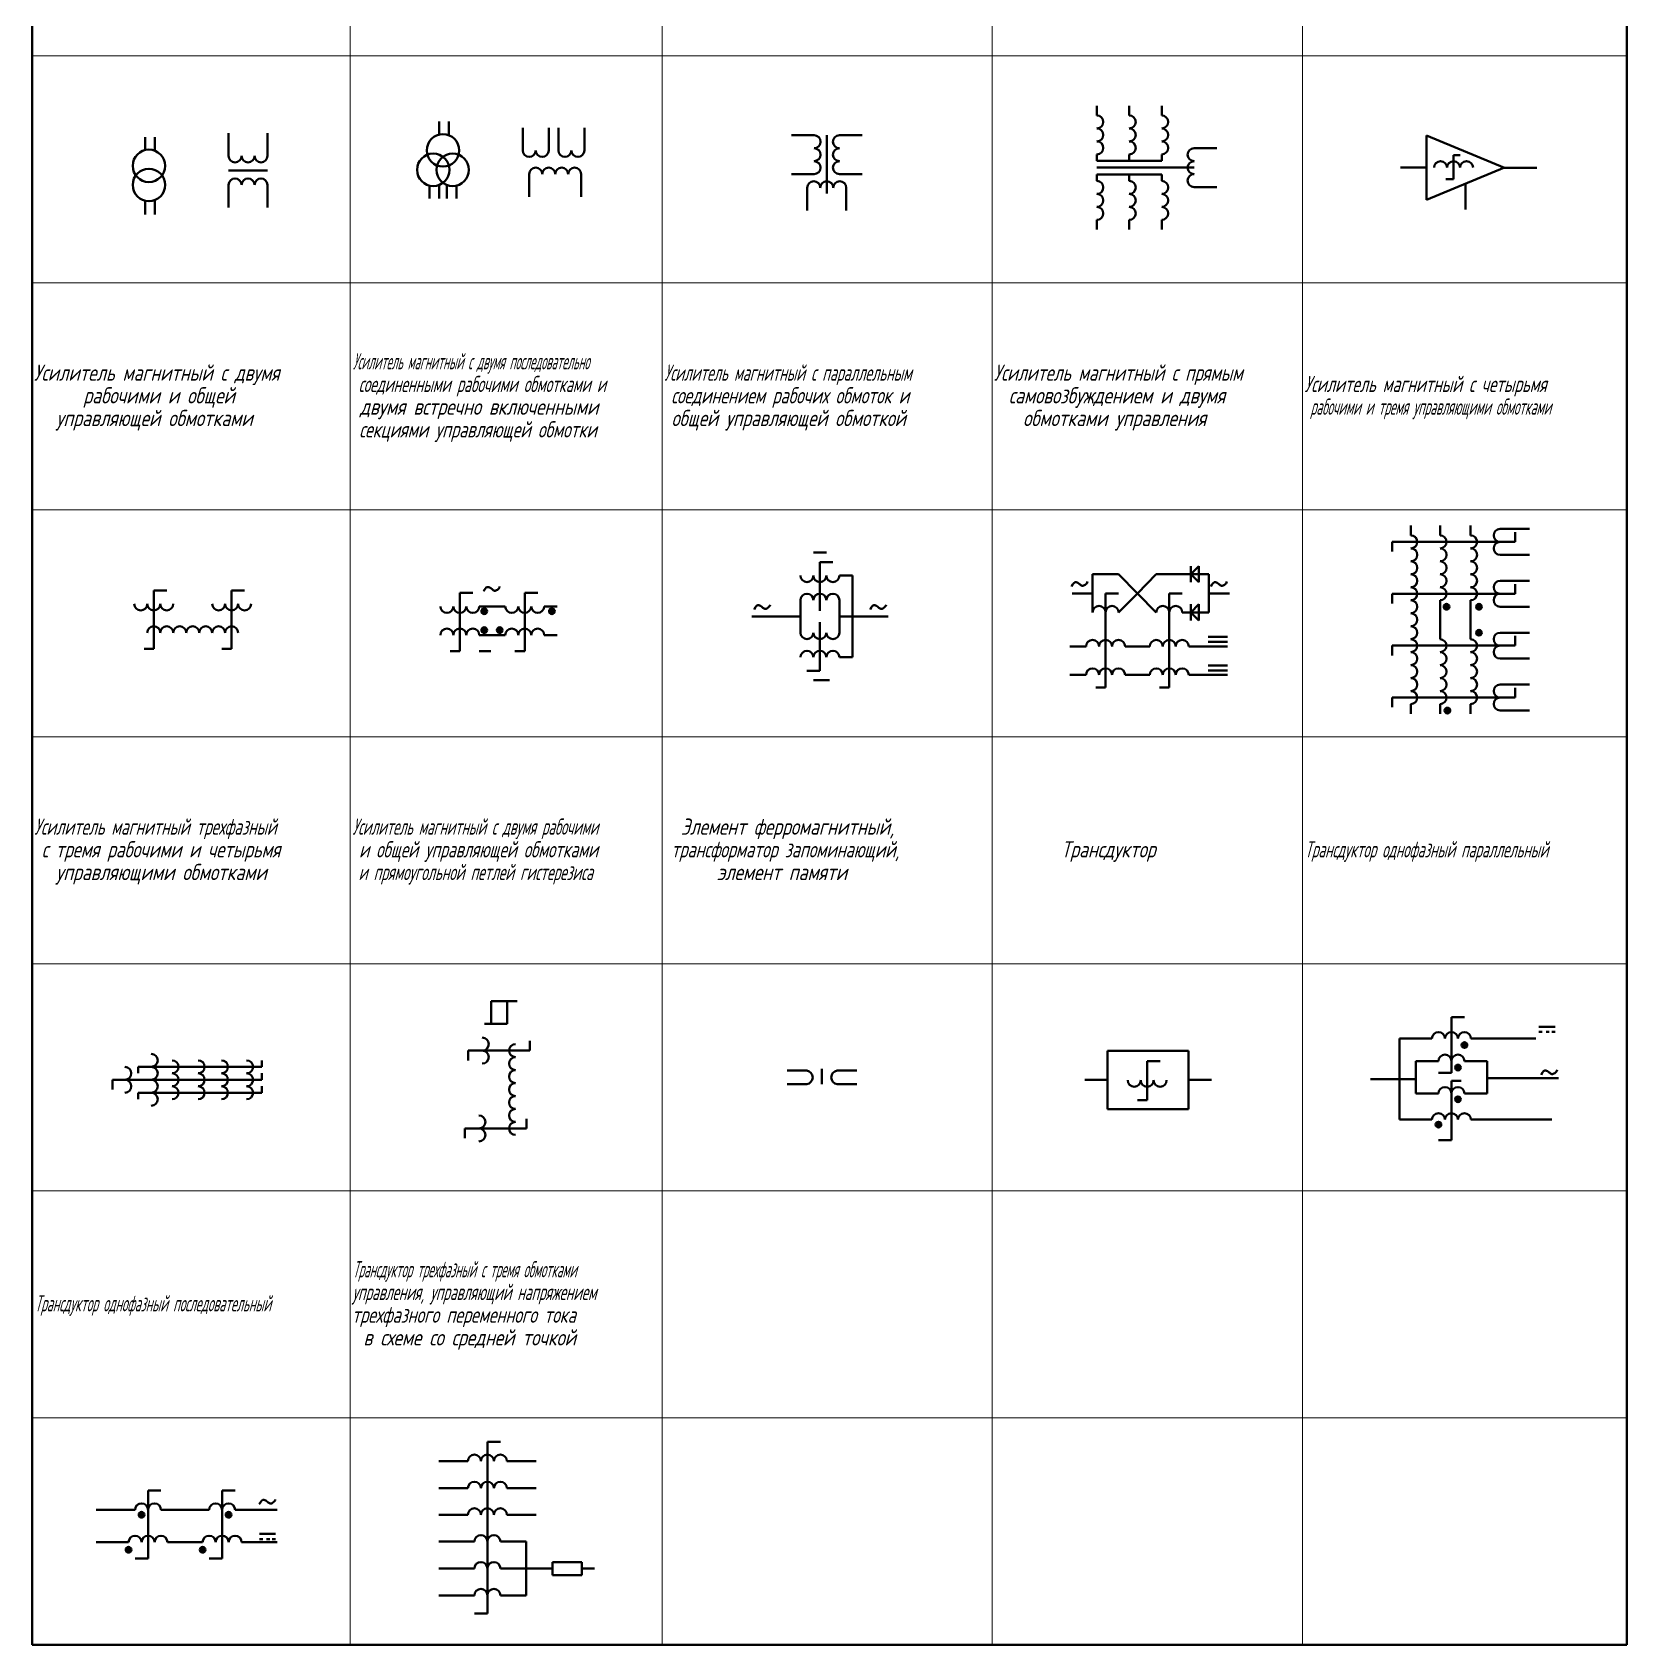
# Model space of a CAD drawing. Header units: millimetres. Extents: x 160 to 1402, y -1416 to 264.
# Drawn here: x 910 to 1401.5, y -715.8 to -218.6 of the extents above; entities that cross this region are included whole.
import ezdxf

# ---------------------------------------------------------------- set-up
doc = ezdxf.new("R2010")
doc.units = ezdxf.units.MM
doc.linetypes.add('K5LT_BASIC', pattern=[0])
doc.linetypes.add('K5LT_THIN', pattern=[0])
doc.layers.add('Слой 1', color=7, linetype='Continuous')
doc.styles.add('KTEXTSTYLE', font='GOST_AU.SHX', dxfattribs={"width": 0.96, "height": 5})

# ---------------------------------------------------------------- blocks, each defined once
blk = doc.blocks.new('U1')
at = {"layer": 'Слой 1', "color": 7, "linetype": 'K5LT_BASIC', "lineweight": 60}
for p, q in [((910.02, -715.82), (910.02, 264.18)), ((1401.52, -715.82), (1401.52, 264.18)), ((910.02, -715.82), (1401.52, -715.82))]:
    blk.add_line(p, q, dxfattribs=at)
at = {"layer": 'Слой 1', "color": 7, "linetype": 'K5LT_THIN', "lineweight": 18}
for p, q in [((1007.98, -715.82), (1007.98, 264.18)), ((1104.14, -715.82), (1104.14, 264.18)), ((1205.89, -715.82), (1205.89, 264.18)), ((1301.58, -715.82), (1301.58, 264.18)), ((910.02, -225.82), (1401.52, -225.82)), ((910.02, -295.82), (1401.52, -295.82)), ((910.02, -365.82), (1401.52, -365.82)), ((910.02, -435.82), (1401.52, -435.82)), ((910.02, -505.82), (1401.52, -505.82)), ((910.02, -575.82), (1401.52, -575.82)), ((910.02, -645.82), (1401.52, -645.82))]:
    blk.add_line(p, q, dxfattribs=at)
at = {"layer": 'Слой 1', "color": 7, "char_height": 2.5, "attachment_point": 1, "style": 'KTEXTSTYLE'}
for s, insert in [('\\H3.5;\\W0.965;\\Q15;\\Q15;\\W0.588;\\H5.00;Усилитель магнитный с двумя последовательно', (1008.83, -317.54)), ('\\H3.5;\\W0.965;\\Q15;\\Q15;\\W0.952;\\H5.00;Усилитель магнитный с двумя', (910.53, -321.04)), ('\\H3.5;\\W0.965;\\Q15;\\Q15;\\W0.749;\\H5.00;Усилитель магнитный с параллельным', (1104.84, -321.04)), ('\\H3.5;\\W0.965;\\Q15;\\Q15;\\W0.907;\\H5.00;Усилитель магнитный с прямым', (1206.45, -321.04)), ('\\H3.5;\\W0.965;\\Q15;\\Q15;\\H5.00; рабочими и общей ', (923.26, -328.04)), ('\\H3.5;\\W0.965;\\Q15;\\Q15;\\W0.764;\\H5.00; соединенными рабочими обмотками и', (1008.67, -324.54)), ('\\H3.5;\\W0.965;\\Q15;\\Q15;\\W0.883;\\H5.00; соединением рабочих обмоток и', (1104.71, -328.04)), ('\\H3.5;\\W0.965;\\Q15;\\Q15;\\H5.00; самовозбуждением и двумя ', (1208.55, -328.04)), ('\\H3.5;\\W0.965;\\Q15;\\Q15;\\W0.839;\\H5.00;Усилитель магнитный с четырьмя', (1302.2, -324.54)), ('\\H3.5;\\W0.965;\\Q15;\\Q15;\\H5.00; двумя встречно включенными', (1008.52, -331.54)), ('\\H3.5;\\W0.965;\\Q15;\\Q15;\\W0.631;\\H5.00; рабочими и тремя управляющими обмотками', (1302.39, -331.54)), ('\\H3.5;\\W0.965;\\Q15;\\Q15;\\H5.00;управляющей обмотками', (917.37, -335.04)), ('\\H3.5;\\W0.965;\\Q15;\\Q15;\\W0.941;\\H5.00; общей управляющей обмоткой', (1104.66, -335.04)), ('\\H3.5;\\W0.965;\\Q15;\\Q15;\\H5.00;обмотками управления', (1215.43, -335.04)), ('\\H3.5;\\W0.965;\\Q15;\\Q15;\\W0.882;\\H5.00; секциями управляющей обмотки', (1008.56, -338.54)), ('\\H3.5;\\W0.965;\\Q15;\\Q15;\\W0.827;\\H5.00;Усилитель магнитный трехфазный', (910.65, -461.04)), ('\\H3.5;\\W0.965;\\Q15;\\Q15;\\W0.711;\\H5.00;Усилитель магнитный с двумя рабочими', (1008.72, -461.04)), ('\\H3.5;\\W0.965;\\Q15;\\Q15;\\H5.00;Элемент ферромагнитный,', (1109.95, -461.04)), ('\\H3.5;\\W0.965;\\Q15;\\Q15;\\W0.934;\\H5.00; с тремя рабочими и четырьмя', (910.55, -468.04)), ('\\H3.5;\\W0.965;\\Q15;\\Q15;\\W0.849;\\H5.00; и общей управляющей обмотками', (1008.59, -468.04)), ('\\H3.5;\\W0.965;\\Q15;\\Q15;\\W0.882;\\H5.00; трансформатор запоминающий, ', (1104.72, -468.04)), ('\\H3.5;\\W0.965;\\Q15;\\Q15;\\H5.00;Трансдуктор', (1227.2, -468.04)), ('\\H3.5;\\W0.965;\\Q15;\\Q15;\\W0.729;\\H5.00;Трансдуктор однофазный параллельный', (1302.3, -468.04)), ('\\H3.5;\\W0.965;\\Q15;\\Q15;\\H5.00; управляющими обмотками', (914.86, -475.04)), ('\\H3.5;\\W0.965;\\Q15;\\Q15;\\W0.747;\\H5.00; и прямоугольной петлей гистерезиса', (1008.68, -475.04)), ('\\H3.5;\\W0.965;\\Q15;\\Q15;\\H5.00;элемент памяти', (1121.08, -475.04)), ('\\H3.5;\\W0.965;\\Q15;\\Q15;\\W0.607;\\H5.00;Трансдуктор трехфазный с тремя обмотками ', (1008.81, -597.54)), ('\\H3.5;\\W0.965;\\Q15;\\Q15;\\W0.729;\\H5.00;управления, управляющий напряжением ', (1008.7, -604.54)), ('\\H3.5;\\W0.965;\\Q15;\\Q15;\\W0.645;\\H5.00;Трансдуктор однофазный последовательный', (910.82, -608.04)), ('\\H3.5;\\W0.965;\\Q15;\\Q15;\\W0.888;\\H5.00;трехфазного переменного тока ', (1008.55, -611.54)), ('\\H3.5;\\W0.965;\\Q15;\\Q15;\\H5.00;в схеме со средней точкой', (1012.09, -618.54))]:
    blk.add_mtext(s, dxfattribs=dict(at, insert=insert))

msp = doc.modelspace()

# ---------------------------------------------------------------- hatches: boundary and pattern name
at = {"layer": 'Слой 1'}
for points in [[(1050.23, -397.14), (1049.97, -396.52), (1049.35, -396.26), (1048.73, -396.52), (1048.47, -397.14), (1048.73, -397.76), (1049.35, -398.01), (1049.97, -397.76)], [(1071.07, -397.14), (1070.81, -396.52), (1070.19, -396.26), (1069.57, -396.52), (1069.31, -397.14), (1069.57, -397.76), (1070.19, -398.01), (1070.81, -397.76)], [(1346.84, -395.73), (1346.58, -395.11), (1345.97, -394.85), (1345.35, -395.11), (1345.09, -395.73), (1345.35, -396.35), (1345.97, -396.6), (1346.58, -396.35)], [(1356.84, -395.73), (1356.58, -395.11), (1355.97, -394.85), (1355.35, -395.11), (1355.09, -395.73), (1355.35, -396.35), (1355.97, -396.6), (1356.58, -396.35)], [(1050.23, -402.94), (1049.97, -402.33), (1049.35, -402.07), (1048.73, -402.33), (1048.47, -402.94), (1048.73, -403.56), (1049.35, -403.82), (1049.97, -403.56)], [(1054.98, -402.94), (1054.72, -402.33), (1054.1, -402.07), (1053.48, -402.33), (1053.23, -402.94), (1053.48, -403.56), (1054.1, -403.82), (1054.72, -403.56)], [(1356.84, -403.73), (1356.58, -403.11), (1355.97, -402.85), (1355.35, -403.11), (1355.09, -403.73), (1355.35, -404.35), (1355.97, -404.6), (1356.58, -404.35)], [(1347.11, -427.73), (1346.86, -427.11), (1346.24, -426.85), (1345.62, -427.11), (1345.36, -427.73), (1345.62, -428.35), (1346.24, -428.6), (1346.86, -428.35)], [(1352.37, -530.88), (1352.11, -530.26), (1351.49, -530), (1350.88, -530.26), (1350.62, -530.88), (1350.88, -531.5), (1351.49, -531.75), (1352.11, -531.5)], [(1350.37, -537.84), (1350.11, -537.22), (1349.49, -536.97), (1348.88, -537.22), (1348.62, -537.84), (1348.88, -538.46), (1349.49, -538.72), (1350.11, -538.46)], [(1350.37, -547.63), (1350.11, -547.01), (1349.49, -546.75), (1348.88, -547.01), (1348.62, -547.63), (1348.88, -548.25), (1349.49, -548.5), (1350.11, -548.25)], [(1344.37, -555.43), (1344.11, -554.81), (1343.49, -554.55), (1342.88, -554.81), (1342.62, -555.43), (1342.88, -556.05), (1343.49, -556.3), (1344.11, -556.05)], [(944.58, -675.73), (944.32, -675.11), (943.7, -674.86), (943.08, -675.11), (942.83, -675.73), (943.08, -676.35), (943.7, -676.61), (944.32, -676.35)], [(971.42, -675.73), (971.16, -675.11), (970.54, -674.86), (969.93, -675.11), (969.67, -675.73), (969.93, -676.35), (970.54, -676.61), (971.16, -676.35)], [(940.58, -686.53), (940.32, -685.91), (939.7, -685.66), (939.08, -685.91), (938.83, -686.53), (939.08, -687.15), (939.7, -687.41), (940.32, -687.15)], [(963.42, -686.53), (963.16, -685.91), (962.54, -685.66), (961.93, -685.91), (961.67, -686.53), (961.93, -687.15), (962.54, -687.41), (963.16, -687.15)]]:
    msp.add_hatch(color=7, dxfattribs=at).paths.add_polyline_path(points)

# ---------------------------------------------------------------- linework, layer by layer
at = {"layer": 'Слой 1', "color": 7, "linetype": 'K5LT_BASIC', "lineweight": 60}
for p, q in [((1238.17, -244.24), (1238.17, -241.24)), ((1248.17, -244.24), (1248.17, -241.24)), ((1258.17, -244.24), (1258.17, -241.24)), ((1035.44, -250.16), (1035.44, -246.14)), ((1038.41, -250.34), (1038.41, -246.14)), ((1061.21, -255.01), (1061.21, -248.01)), ((1069.21, -255.01), (1069.21, -248.01)), ((1072.21, -255.01), (1072.21, -248.01)), ((1080.21, -255.01), (1080.21, -248.01)), ((944.79, -254.9), (944.79, -250.88)), ((947.75, -255.09), (947.75, -250.88)), ((970.53, -256.7), (970.53, -249.7)), ((982.53, -256.7), (982.53, -249.7)), ((1151.03, -250.33), (1144.03, -250.33)), ((1154.93, -250.33), (1154.93, -268.33)), ((1158.84, -250.33), (1165.84, -250.33)), ((1363.8, -260.39), (1339.79, -250.41)), ((1339.79, -250.41), (1339.79, -260.33)), ((1238.17, -256.24), (1238.17, -258.24)), ((1238.17, -258.24), (1248.17, -258.24)), ((1248.17, -256.24), (1248.17, -258.24)), ((1248.17, -258.24), (1258.17, -258.24)), ((1258.17, -256.24), (1258.17, -258.24)), ((1268.17, -254.33), (1275.17, -254.33)), ((1348.13, -263.89), (1348.13, -256.52)), ((1348.13, -256.52), (1350.13, -256.52)), ((970.53, -261.19), (982.53, -261.19)), ((1063.21, -262.33), (1063.21, -269.33)), ((1079.21, -262.33), (1079.21, -269.33)), ((1151.03, -262.33), (1144.03, -262.33)), ((1158.84, -262.33), (1165.84, -262.33)), ((1238.17, -260.33), (1268.17, -260.33)), ((1238.17, -264.43), (1238.17, -262.43)), ((1238.17, -262.43), (1248.17, -262.43)), ((1248.17, -264.43), (1248.17, -262.43)), ((1248.17, -262.43), (1258.17, -262.43)), ((1258.17, -264.43), (1258.17, -262.43)), ((1339.79, -260.33), (1331.79, -260.33)), ((1363.8, -260.28), (1339.79, -270.26)), ((1339.79, -270.26), (1339.79, -260.33)), ((1363.8, -260.39), (1373.8, -260.39)), ((970.53, -265.67), (970.53, -272.67)), ((982.53, -265.67), (982.53, -272.67)), ((1032.44, -265.87), (1032.44, -269.89)), ((1035.41, -265.68), (1035.41, -269.89)), ((1037.84, -265.68), (1037.84, -269.89)), ((1040.81, -265.87), (1040.81, -269.89)), ((1148.93, -266.53), (1148.93, -273.53)), ((1160.93, -266.53), (1160.93, -273.53)), ((1268.17, -266.33), (1275.17, -266.33)), ((1345.77, -263.89), (1348.13, -263.89)), ((1351.79, -265.27), (1351.79, -273.27)), ((944.79, -270.53), (944.79, -274.79)), ((947.75, -270.34), (947.75, -274.79)), ((1238.17, -276.43), (1238.17, -279.43)), ((1248.17, -276.43), (1248.17, -279.43)), ((1258.17, -276.43), (1258.17, -279.43)), ((1334.95, -373.73), (1334.95, -370.73)), ((1343.98, -373.73), (1343.98, -370.73)), ((1353.4, -373.73), (1353.4, -370.73)), ((1362.51, -371.73), (1371.51, -371.73)), ((1367.17, -375.73), (1367.17, -372.73)), ((1329.17, -375.73), (1367.17, -375.73)), ((1329.17, -375.73), (1329.17, -378.73)), ((1154.81, -379.02), (1150.81, -379.02)), ((1152.81, -394.97), (1152.81, -381.97)), ((1152.81, -381.97), (1156.81, -381.97)), ((1362.51, -379.73), (1371.51, -379.73)), ((1158.81, -386.13), (1162.81, -386.13)), ((1162.81, -386.13), (1162.81, -398.73)), ((1244.86, -385.7), (1236.86, -385.7)), ((1236.86, -385.7), (1236.86, -391.6)), ((1250.7, -391.6), (1244.86, -385.7)), ((1256.5, -385.7), (1250.7, -391.6)), ((1267.15, -385.7), (1256.5, -385.7)), ((1269.65, -383.2), (1267.15, -385.7)), ((1267.15, -385.7), (1267.15, -383.2)), ((1267.15, -385.7), (1269.65, -385.7)), ((1269.65, -388.2), (1267.15, -385.7)), ((1267.15, -385.7), (1267.15, -388.2)), ((1269.65, -385.7), (1269.65, -383.2)), ((1269.65, -385.7), (1269.65, -388.2)), ((1269.65, -385.7), (1272.65, -385.7)), ((1272.65, -385.7), (1272.65, -391.6)), ((1362.51, -387.73), (1371.51, -387.73)), ((947.47, -403.73), (947.47, -390.73)), ((947.47, -390.73), (951.47, -390.73)), ((971.47, -403.73), (971.47, -390.73)), ((971.47, -390.73), (975.47, -390.73)), ((1041.82, -404.46), (1041.82, -391.46)), ((1041.82, -391.46), (1045.82, -391.46)), ((1061.82, -404.46), (1061.82, -391.46)), ((1061.82, -391.46), (1065.82, -391.46)), ((1236.86, -391.6), (1230.58, -391.6)), ((1236.86, -391.6), (1230.58, -391.6)), ((1236.86, -397.49), (1236.86, -391.6)), ((1240.86, -420.62), (1240.86, -391.62)), ((1240.86, -391.62), (1244.86, -391.62)), ((1250.7, -391.6), (1244.86, -397.49)), ((1256.5, -397.49), (1250.7, -391.6)), ((1260.5, -420.62), (1260.5, -391.62)), ((1260.5, -391.62), (1264.5, -391.62)), ((1272.65, -391.6), (1279.1, -391.6)), ((1272.65, -397.49), (1272.65, -391.6)), ((1272.65, -391.6), (1279.1, -391.6)), ((1329.17, -391.73), (1367.17, -391.73)), ((1329.17, -391.73), (1329.17, -394.73)), ((1367.17, -391.73), (1367.17, -388.73)), ((1047.82, -395.62), (1055.82, -395.62)), ((1067.82, -395.62), (1071.82, -395.62)), ((1146.81, -393.73), (1146.81, -398.73)), ((1152.81, -394.97), (1152.81, -396.97)), ((1158.81, -393.73), (1158.81, -398.73)), ((1267.15, -397.49), (1264.5, -397.49)), ((1269.65, -394.99), (1267.15, -397.49)), ((1267.15, -397.49), (1267.15, -394.99)), ((1267.15, -397.49), (1269.65, -397.49)), ((1269.65, -399.99), (1267.15, -397.49)), ((1267.15, -397.49), (1267.15, -399.99)), ((1269.65, -397.49), (1269.65, -394.99)), ((1269.65, -397.49), (1269.65, -399.99)), ((1269.65, -397.49), (1272.65, -397.49)), ((1343.98, -405.73), (1343.98, -393.73)), ((1353.4, -393.73), (1353.4, -405.73)), ((1362.51, -395.73), (1371.51, -395.73)), ((1146.81, -398.73), (1131.81, -398.73)), ((1146.81, -398.73), (1131.81, -398.73)), ((1146.81, -403.73), (1146.81, -398.73)), ((1152.81, -402.48), (1152.81, -400.48)), ((1152.81, -402.48), (1152.81, -415.48)), ((1158.81, -398.73), (1173.81, -398.73)), ((1158.81, -403.73), (1158.81, -398.73)), ((1158.81, -398.73), (1173.81, -398.73)), ((1162.81, -411.32), (1162.81, -398.73)), ((947.47, -403.73), (947.47, -408.73)), ((971.47, -403.73), (971.47, -408.73)), ((1041.82, -404.46), (1041.82, -409.46)), ((1047.82, -404.46), (1055.82, -404.46)), ((1061.82, -404.46), (1061.82, -409.46)), ((1067.82, -404.46), (1071.82, -404.46)), ((1278.5, -405.02), (1272.5, -405.02)), ((1278.5, -406.6), (1272.5, -406.6)), ((1329.17, -407.73), (1367.17, -407.73)), ((1329.17, -407.73), (1329.17, -410.73)), ((1362.51, -403.73), (1371.51, -403.73)), ((1367.17, -407.73), (1367.17, -404.73)), ((947.47, -408.73), (944.47, -408.73)), ((971.47, -408.73), (968.47, -408.73)), ((1041.82, -409.46), (1038.82, -409.46)), ((1051.33, -409.46), (1047.82, -409.46)), ((1061.82, -409.46), (1058.82, -409.46)), ((1158.81, -411.32), (1162.81, -411.32)), ((1234.86, -407.95), (1229.86, -407.95)), ((1254.5, -407.95), (1246.86, -407.95)), ((1266.5, -407.95), (1278.5, -407.95)), ((1362.51, -411.73), (1371.51, -411.73)), ((1152.81, -415.48), (1148.81, -415.48)), ((1234.86, -416.75), (1229.86, -416.75)), ((1254.5, -416.75), (1246.86, -416.75)), ((1266.5, -416.75), (1278.5, -416.75)), ((1278.5, -413.82), (1272.5, -413.82)), ((1278.5, -415.4), (1272.5, -415.4)), ((1150.81, -418.36), (1155.81, -418.36)), ((1240.86, -420.62), (1237.86, -420.62)), ((1260.5, -420.62), (1257.5, -420.62)), ((1362.51, -419.73), (1371.51, -419.73)), ((1367.17, -423.73), (1367.17, -420.73)), ((1329.17, -423.73), (1367.17, -423.73)), ((1329.17, -423.73), (1329.17, -426.73)), ((1334.95, -425.73), (1334.95, -428.73)), ((1343.98, -425.73), (1343.98, -428.73)), ((1353.4, -425.73), (1353.4, -428.73)), ((1362.51, -427.73), (1371.51, -427.73)), ((1056.44, -517.36), (1051.44, -517.36)), ((1051.44, -517.36), (1051.44, -524.36)), ((1056.44, -524.36), (1056.44, -517.36)), ((1056.44, -517.36), (1059.44, -517.36)), ((1049.44, -524.36), (1056.44, -524.36)), ((1347.49, -522.26), (1347.49, -539.5)), ((1347.49, -522.26), (1351.49, -522.26)), ((1374.46, -525.23), (1379.46, -525.23)), ((1374.46, -526.85), (1375.46, -526.85)), ((1376.65, -526.85), (1377.65, -526.85)), ((1378.39, -526.85), (1379.46, -526.85)), ((1063.36, -532.61), (1063.36, -529.61)), ((1341.49, -528.9), (1331.49, -528.9)), ((1331.49, -528.9), (1331.49, -553.9)), ((1353.49, -528.9), (1373.49, -528.9)), ((980.77, -537.61), (980.77, -535.61)), ((1044.36, -532.61), (1063.36, -532.61)), ((1044.36, -532.61), (1044.36, -535.61)), ((1266.47, -532.63), (1241.47, -532.63)), ((1241.47, -532.63), (1241.47, -550.63)), ((1253.69, -535.84), (1253.69, -547.84)), ((1253.69, -535.84), (1257.69, -535.84)), ((1266.47, -550.63), (1266.47, -532.63)), ((1343.49, -535.84), (1336.49, -535.84)), ((1336.49, -535.84), (1336.49, -541.4)), ((1351.49, -535.84), (1358.49, -535.84)), ((1358.49, -535.84), (1358.49, -542.84)), ((934.77, -544.61), (934.77, -541.61)), ((934.77, -541.61), (980.77, -541.61)), ((942.64, -537.61), (980.77, -537.61)), ((942.64, -537.61), (942.64, -539.61)), ((980.77, -541.61), (980.77, -539.61)), ((1142.73, -538.79), (1148.73, -538.79)), ((1153.44, -538.27), (1153.44, -542.95)), ((1164.15, -538.79), (1158.15, -538.79)), ((1241.47, -541.63), (1234.47, -541.63)), ((1266.47, -541.63), (1273.47, -541.63)), ((1336.49, -541.4), (1322.49, -541.4)), ((1336.49, -545.84), (1336.49, -541.4)), ((1347.49, -539.5), (1343.49, -539.5)), ((1347.49, -541.91), (1350.49, -541.91)), ((1347.49, -541.91), (1347.49, -560.26)), ((1358.49, -545.84), (1358.49, -541.14)), ((1358.49, -541.14), (1380.49, -541.14)), ((942.64, -545.61), (980.77, -545.61)), ((942.64, -545.61), (942.64, -547.61)), ((980.77, -545.61), (980.77, -543.61)), ((1142.73, -542.95), (1148.73, -542.95)), ((1164.15, -542.95), (1158.15, -542.95)), ((1343.49, -545.84), (1336.49, -545.84)), ((1351.49, -545.84), (1358.49, -545.84)), ((1241.47, -550.63), (1266.47, -550.63)), ((1253.69, -547.84), (1250.69, -547.84)), ((1043.36, -556.61), (1062.36, -556.61)), ((1043.36, -556.61), (1043.36, -559.61)), ((1062.36, -556.61), (1062.36, -553.61)), ((1341.49, -553.9), (1331.49, -553.9)), ((1353.49, -553.9), (1373.49, -553.9)), ((1373.49, -553.9), (1378.39, -553.9)), ((1347.49, -560.26), (1343.49, -560.26)), ((1050.31, -653.22), (1050.31, -706.22)), ((1050.31, -653.22), (1054.31, -653.22)), ((1044.31, -659.18), (1035.31, -659.18)), ((1056.31, -659.18), (1065.31, -659.18)), ((945.7, -674.24), (945.7, -668.24)), ((945.7, -668.24), (949.7, -668.24)), ((968.54, -674.24), (968.54, -668.24)), ((968.54, -668.24), (972.54, -668.24)), ((1044.31, -667.55), (1035.31, -667.55)), ((1056.31, -667.55), (1065.31, -667.55)), ((941.7, -674.24), (929.7, -674.24)), ((945.7, -674.24), (945.7, -689.24)), ((949.7, -674.24), (956.7, -674.24)), ((964.54, -674.24), (952.54, -674.24)), ((968.54, -674.24), (968.54, -689.24)), ((972.54, -674.24), (985.54, -674.24)), ((1044.31, -675.73), (1035.31, -675.73)), ((1056.31, -675.73), (1065.31, -675.73)), ((939.7, -684.21), (929.7, -684.21)), ((951.7, -684.21), (956.7, -684.21)), ((962.54, -684.21), (952.54, -684.21)), ((974.54, -684.21), (985.54, -684.21)), ((980.04, -681.63), (985.04, -681.63)), ((980.04, -683.25), (981.04, -683.25)), ((982.23, -683.25), (983.23, -683.25)), ((983.98, -683.25), (985.04, -683.25)), ((1046.31, -684.01), (1035.31, -684.01)), ((1054.31, -684.01), (1062.31, -684.01)), ((1062.31, -700.63), (1062.31, -684.01)), ((945.7, -689.24), (941.7, -689.24)), ((968.54, -689.24), (964.54, -689.24)), ((1070.38, -690.32), (1079.38, -690.32)), ((1070.38, -694.32), (1070.38, -690.32)), ((1079.38, -690.32), (1079.38, -694.32)), ((1046.31, -692.32), (1035.31, -692.32)), ((1054.31, -692.32), (1062.31, -692.32)), ((1062.31, -692.32), (1070.38, -692.32)), ((1079.38, -694.32), (1070.38, -694.32)), ((1079.38, -692.32), (1083.31, -692.32)), ((1046.31, -700.63), (1035.31, -700.63)), ((1054.31, -700.63), (1062.31, -700.63)), ((1050.31, -706.22), (1046.31, -706.22))]:
    msp.add_line(p, q, dxfattribs=at)
for centre, radius in [((1036.62, -255.01), 5), ((945.97, -259.76), 5), ((1033.62, -261.01), 5), ((1039.62, -261.01), 5), ((945.97, -265.67), 5), ((1049.35, -397.14), 0.875), ((1070.19, -397.14), 0.875), ((1345.97, -395.73), 0.875), ((1355.97, -395.73), 0.875), ((1049.35, -402.94), 0.875), ((1054.1, -402.94), 0.875), ((1355.97, -403.73), 0.875), ((1346.24, -427.73), 0.875), ((1351.49, -530.88), 0.875), ((1349.49, -537.84), 0.875), ((1349.49, -547.63), 0.875), ((1343.49, -555.43), 0.875), ((943.7, -675.73), 0.875), ((970.54, -675.73), 0.875), ((939.7, -686.53), 0.875), ((962.54, -686.53), 0.875)]:
    msp.add_circle(centre, radius, dxfattribs=at)
for centre, radius, start, end in [((1238.17, -246.24), 2, 270, 90), ((1238.17, -250.24), 2, 270, 90), ((1248.17, -246.24), 2, 270, 90), ((1248.17, -250.24), 2, 270, 90), ((1258.17, -246.24), 2, 270, 90), ((1258.17, -250.24), 2, 270, 90), ((1151.03, -252.33), 2, 270, 90), ((1158.84, -252.33), 2, 90, 270), ((1238.17, -254.24), 2, 270, 90), ((1248.17, -254.24), 2, 270, 90), ((1258.17, -254.24), 2, 270, 90), ((972.53, -256.7), 2, 180, 0), ((976.53, -256.7), 2, 180, 0), ((980.53, -256.7), 2, 180, 0), ((1063.21, -255.01), 2, 180, 0), ((1067.21, -255.01), 2, 180, 0), ((1074.21, -255.01), 2, 180, 0), ((1078.21, -255.01), 2, 180, 0), ((1151.03, -256.33), 2, 270, 90), ((1151.03, -260.33), 2, 270, 90), ((1158.84, -256.33), 2, 90, 270), ((1158.84, -260.33), 2, 90, 270), ((1268.17, -256.33), 2, 90, 270), ((1268.17, -260.33), 2, 90, 270), ((1344.13, -260.33), 2, 0, 180), ((1348.13, -260.33), 2, 0, 180), ((1352.13, -260.33), 2, 0, 180), ((1065.21, -262.33), 2, 0, 180), ((1069.21, -262.33), 2, 0, 180), ((1073.21, -262.33), 2, 0, 180), ((1077.21, -262.33), 2, 0, 180), ((1268.17, -264.33), 2, 90, 270), ((972.53, -265.67), 2, 0, 180), ((976.53, -265.67), 2, 0, 180), ((980.53, -265.67), 2, 0, 180), ((1150.93, -266.53), 2, 0, 180), ((1154.93, -266.53), 2, 0, 180), ((1158.93, -266.53), 2, 0, 180), ((1238.17, -266.43), 2, 270, 90), ((1238.17, -270.43), 2, 270, 90), ((1248.17, -266.43), 2, 270, 90), ((1248.17, -270.43), 2, 270, 90), ((1258.17, -266.43), 2, 270, 90), ((1258.17, -270.43), 2, 270, 90), ((1238.17, -274.43), 2, 270, 90), ((1248.17, -274.43), 2, 270, 90), ((1258.17, -274.43), 2, 270, 90), ((1362.51, -373.73), 2, 90, 270), ((1334.95, -375.73), 2, 270, 90), ((1334.95, -379.73), 2, 270, 90), ((1343.98, -375.73), 2, 270, 90), ((1343.98, -379.73), 2, 270, 90), ((1353.4, -375.73), 2, 270, 90), ((1353.4, -379.73), 2, 270, 90), ((1362.51, -377.73), 2, 90, 270), ((1334.95, -383.73), 2, 270, 90), ((1343.98, -383.73), 2, 270, 90), ((1353.4, -383.73), 2, 270, 90), ((1148.81, -386.13), 2, 180, 0), ((1152.81, -386.13), 2, 180, 0), ((1156.81, -386.13), 2, 180, 0), ((1334.95, -387.73), 2, 270, 90), ((1343.98, -387.73), 2, 270, 90), ((1353.4, -387.73), 2, 270, 90), ((1362.51, -389.73), 2, 90, 270), ((1148.81, -393.73), 2, 0, 180), ((1152.81, -393.73), 2, 0, 180), ((1156.81, -393.73), 2, 0, 180), ((1334.95, -391.73), 2, 270, 90), ((1343.98, -391.73), 2, 270, 90), ((1353.4, -391.73), 2, 270, 90), ((1362.51, -393.73), 2, 90, 270), ((943.47, -394.88), 2, 180, 0), ((947.47, -394.88), 2, 180, 0), ((951.47, -394.88), 2, 180, 0), ((967.47, -394.88), 2, 180, 0), ((971.47, -394.88), 2, 180, 0), ((975.47, -394.88), 2, 180, 0), ((1037.82, -395.62), 2, 180, 0), ((1041.82, -395.62), 2, 180, 0), ((1045.82, -395.62), 2, 180, 0), ((1057.82, -395.62), 2, 180, 0), ((1061.82, -395.62), 2, 180, 0), ((1065.82, -395.62), 2, 180, 0), ((1238.86, -397.49), 2, 0, 180), ((1242.86, -397.49), 2, 0, 180), ((1258.5, -397.49), 2, 0, 180), ((1262.5, -397.49), 2, 0, 180), ((1334.95, -395.73), 2, 270, 90), ((1334.95, -399.73), 2, 270, 90), ((947.47, -403.73), 2, 0, 180), ((951.47, -403.73), 2, 0, 180), ((955.47, -403.73), 2, 0, 180), ((959.47, -403.73), 2, 0, 180), ((963.47, -403.73), 2, 0, 180), ((967.47, -403.73), 2, 0, 180), ((971.47, -403.73), 2, 0, 180), ((1037.82, -404.46), 2, 0, 180), ((1041.82, -404.46), 2, 0, 180), ((1045.82, -404.46), 2, 0, 180), ((1057.82, -404.46), 2, 0, 180), ((1061.82, -404.46), 2, 0, 180), ((1065.82, -404.46), 2, 0, 180), ((1334.95, -403.73), 2, 270, 90), ((1148.81, -403.73), 2, 180, 0), ((1152.81, -403.73), 2, 180, 0), ((1156.81, -403.73), 2, 180, 0), ((1236.86, -407.95), 2, 0, 180), ((1240.86, -407.95), 2, 0, 180), ((1244.86, -407.95), 2, 0, 180), ((1256.5, -407.95), 2, 0, 180), ((1260.5, -407.95), 2, 0, 180), ((1264.5, -407.95), 2, 0, 180), ((1334.95, -407.73), 2, 270, 90), ((1343.98, -407.73), 2, 270, 90), ((1353.4, -407.73), 2, 270, 90), ((1362.51, -405.73), 2, 90, 270), ((1362.51, -409.73), 2, 90, 270), ((1148.81, -411.32), 2, 0, 180), ((1152.81, -411.32), 2, 0, 180), ((1156.81, -411.32), 2, 0, 180), ((1334.95, -411.73), 2, 270, 90), ((1343.98, -411.73), 2, 270, 90), ((1353.4, -411.73), 2, 270, 90), ((1236.86, -416.75), 2, 0, 180), ((1240.86, -416.75), 2, 0, 180), ((1244.86, -416.75), 2, 0, 180), ((1256.5, -416.75), 2, 0, 180), ((1260.5, -416.75), 2, 0, 180), ((1264.5, -416.75), 2, 0, 180), ((1334.95, -415.73), 2, 270, 90), ((1343.98, -415.73), 2, 270, 90), ((1353.4, -415.73), 2, 270, 90), ((1334.95, -419.73), 2, 270, 90), ((1334.95, -423.73), 2, 270, 90), ((1343.98, -419.73), 2, 270, 90), ((1343.98, -423.73), 2, 270, 90), ((1353.4, -419.73), 2, 270, 90), ((1353.4, -423.73), 2, 270, 90), ((1362.51, -421.73), 2, 90, 270), ((1362.51, -425.73), 2, 90, 270), ((1343.49, -528.9), 2, 0, 180), ((1347.49, -528.9), 2, 0, 180), ((1351.49, -528.9), 2, 0, 180), ((1048.72, -530.61), 2, 270, 90), ((1059, -532.61), 2, 90, 270), ((946.7, -535.61), 2, 270, 90), ((953.1, -537.61), 2, 270, 90), ((961.13, -537.61), 2, 270, 90), ((968.33, -537.61), 2, 270, 90), ((976.07, -537.61), 2, 270, 90), ((1048.72, -534.61), 2, 270, 90), ((1059, -536.61), 2, 90, 270), ((1345.49, -535.84), 2, 0, 180), ((1349.49, -535.84), 2, 0, 180), ((938.55, -539.61), 2, 270, 90), ((938.55, -543.61), 2, 270, 90), ((946.7, -539.61), 2, 270, 90), ((946.7, -543.61), 2, 270, 90), ((953.1, -541.61), 2, 270, 90), ((961.13, -541.61), 2, 270, 90), ((968.33, -541.61), 2, 270, 90), ((976.07, -541.61), 2, 270, 90), ((1059, -540.61), 2, 90, 270), ((1148.49, -540.87), 2.1, 276.6527, 83.3473), ((1158.4, -540.87), 2.1, 96.6527, 263.3473), ((1249.69, -541.73), 2, 180, 0), ((1253.69, -541.73), 2, 180, 0), ((1257.69, -541.73), 2, 180, 0), ((946.7, -547.61), 2, 270, 90), ((953.1, -545.61), 2, 270, 90), ((961.13, -545.61), 2, 270, 90), ((968.33, -545.61), 2, 270, 90), ((976.07, -545.61), 2, 270, 90), ((1059, -544.61), 2, 90, 270), ((1059, -548.61), 2, 90, 270), ((1345.49, -545.84), 2, 0, 180), ((1349.49, -545.84), 2, 0, 180), ((1059, -552.61), 2, 90, 270), ((1343.49, -553.9), 2, 0, 180), ((1347.49, -553.9), 2, 0, 180), ((1351.49, -553.9), 2, 0, 180), ((1047.72, -554.61), 2, 270, 90), ((1047.72, -558.61), 2, 270, 90), ((1059, -556.61), 2, 90, 270), ((1046.31, -659.18), 2, 0, 180), ((1050.31, -659.18), 2, 0, 180), ((1054.31, -659.18), 2, 0, 180), ((1046.31, -667.55), 2, 0, 180), ((1050.31, -667.55), 2, 0, 180), ((1054.31, -667.55), 2, 0, 180), ((943.7, -674.24), 2, 0, 180), ((947.7, -674.24), 2, 0, 180), ((966.54, -674.24), 2, 0, 180), ((970.54, -674.24), 2, 0, 180), ((1046.31, -675.73), 2, 0, 180), ((1050.31, -675.73), 2, 0, 180), ((1054.31, -675.73), 2, 0, 180), ((941.7, -684.21), 2, 0, 180), ((945.7, -684.21), 2, 0, 180), ((949.7, -684.21), 2, 0, 180), ((964.54, -684.21), 2, 0, 180), ((968.54, -684.21), 2, 0, 180), ((972.54, -684.21), 2, 0, 180), ((1048.31, -684.01), 2, 0, 180), ((1052.31, -684.01), 2, 0, 180), ((1048.31, -692.32), 2, 0, 180), ((1052.31, -692.32), 2, 0, 180), ((1048.31, -700.63), 2, 0, 180), ((1052.31, -700.63), 2, 0, 180)]:
    msp.add_arc(centre, radius, start, end, dxfattribs=at)
for points in [[(1049.16, -390.97), (1049.77, -389.78), (1050.63, -389.42), (1051.7, -390.27), (1052.48, -390.95), (1053.34, -390.61), (1054.08, -389.9), (1054.08, -389.51)], [(1230.35, -389.45), (1230.96, -388.26), (1231.82, -387.91), (1232.89, -388.76), (1233.66, -389.44), (1234.52, -389.1), (1235.27, -388.38), (1235.27, -388)], [(1273.31, -389.45), (1273.92, -388.26), (1274.79, -387.91), (1275.86, -388.76), (1276.63, -389.44), (1277.49, -389.1), (1278.24, -388.38), (1278.24, -388)], [(1132.51, -396.58), (1133.12, -395.39), (1133.98, -395.04), (1135.05, -395.88), (1135.82, -396.57), (1136.69, -396.23), (1137.43, -395.51), (1137.43, -395.13)], [(1168.27, -396.58), (1168.88, -395.39), (1169.74, -395.04), (1170.82, -395.88), (1171.59, -396.57), (1172.45, -396.23), (1173.19, -395.51), (1173.19, -395.13)], [(1375.11, -540.04), (1375.72, -538.85), (1376.58, -538.49), (1377.65, -539.34), (1378.43, -540.02), (1379.29, -539.68), (1380.03, -538.97), (1380.03, -538.58)], [(980, -672.46), (980.61, -671.27), (981.47, -670.92), (982.54, -671.76), (983.32, -672.45), (984.18, -672.11), (984.92, -671.39), (984.92, -671.01)]]:
    msp.add_open_spline(points, degree=3, dxfattribs=at)

# ---------------------------------------------------------------- block references
at = {"layer": 'Слой 1'}
msp.add_blockref('U1', (0, 0), dxfattribs=at)

doc.saveas('drawing.dxf')
